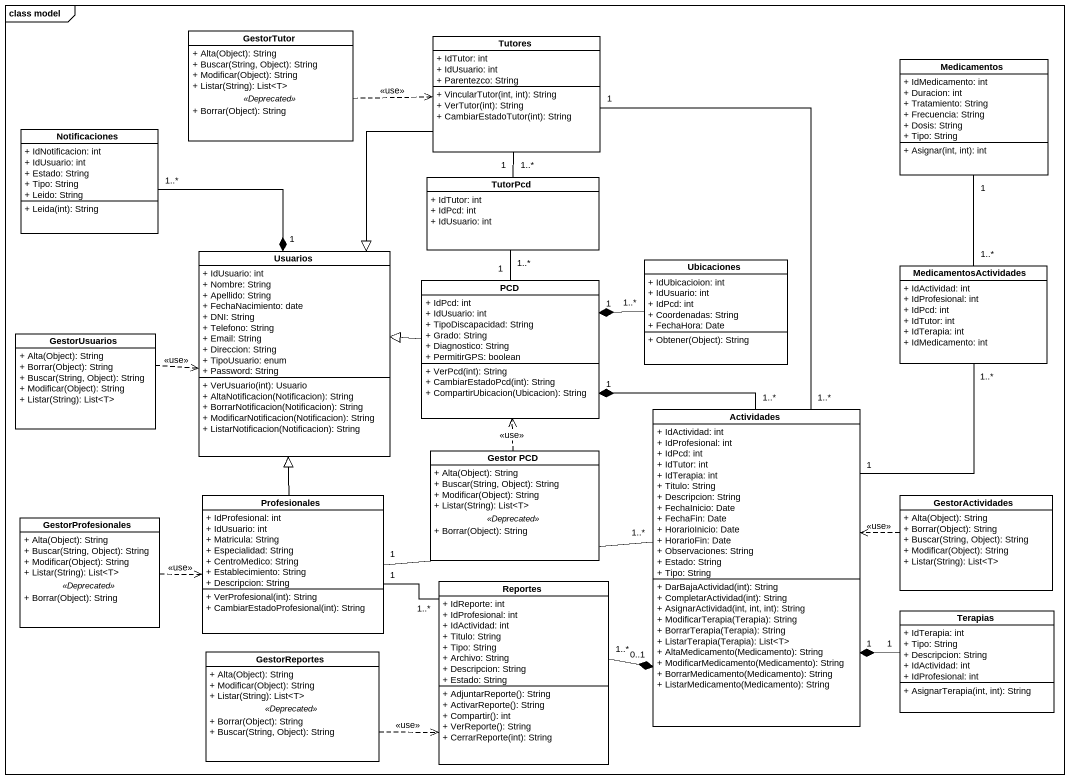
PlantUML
@startuml
mainframe class model
hide circle
hide empty members
skinparam classAttributeIconSize 0
class GestorTutor #FFFFFF {
  + Alta(Object): String
  + Buscar(String, Object): String
  + Modificar(Object): String
  + Listar(String): List<T>
  .. <<Deprecated>> ..
  + Borrar(Object): String
}
class Tutores #FFFFFF {
  + IdTutor: int
  + IdUsuario: int
  + Parentezco: String
  + VincularTutor(int, int): String
  + VerTutor(int): String
  + CambiarEstadoTutor(int): String
}
class Medicamentos #FFFFFF {
  + IdMedicamento: int
  + Duracion: int
  + Tratamiento: String
  + Frecuencia: String
  + Dosis: String
  + Tipo: String
  + Asignar(int, int): int
}
class Notificaciones #FFFFFF {
  + IdNotificacion: int
  + IdUsuario: int
  + Estado: String
  + Tipo: String
  + Leido: String
  + Leida(int): String
}
class TutorPcd #FFFFFF {
  + IdTutor: int
  + IdPcd: int
  + IdUsuario: int
}
class Usuarios #FFFFFF {
  + IdUsuario: int
  + Nombre: String
  + Apellido: String
  + FechaNacimiento: date
  + DNI: String
  + Telefono: String
  + Email: String
  + Direccion: String
  + TipoUsuario: enum
  + Password: String
  + VerUsuario(int): Usuario
  + AltaNotificacion(Notificacion): String
  + BorrarNotificacion(Notificacion): String
  + ModificarNotificacion(Notificacion): String
  + ListarNotificacion(Notificacion): String
}
class Ubicaciones #FFFFFF {
  + IdUbicacioion: int
  + IdUsuario: int
  + IdPcd: int
  + Coordenadas: String
  + FechaHora: Date
  + Obtener(Object): String
}
class MedicamentosActividades #FFFFFF {
  + IdActividad: int
  + IdProfesional: int
  + IdPcd: int
  + IdTutor: int
  + IdTerapia: int
  + IdMedicamento: int
}
class PCD #FFFFFF {
  + IdPcd: int
  + IdUsuario: int
  + TipoDiscapacidad: String
  + Grado: String
  + Diagnostico: String
  + PermitirGPS: boolean
  + VerPcd(int): String
  + CambiarEstadoPcd(int): String
  + CompartirUbicacion(Ubicacion): String
}
class GestorUsuarios #FFFFFF {
  + Alta(Object): String
  + Borrar(Object): String
  + Buscar(String, Object): String
  + Modificar(Object): String
  + Listar(String): List<T>
}
class Actividades #FFFFFF {
  + IdActividad: int
  + IdProfesional: int
  + IdPcd: int
  + IdTutor: int
  + IdTerapia: int
  + Titulo: String
  + Descripcion: String
  + FechaInicio: Date
  + FechaFin: Date
  + HorarioInicio: Date
  + HorarioFin: Date
  + Observaciones: String
  + Estado: String
  + Tipo: String
  + DarBajaActividad(int): String
  + CompletarActividad(int): String
  + AsignarActividad(int, int, int): String
  + ModificarTerapia(Terapia): String
  + BorrarTerapia(Terapia): String
  + ListarTerapia(Terapia): List<T>
  + AltaMedicamento(Medicamento): String
  + ModificarMedicamento(Medicamento): String
  + BorrarMedicamento(Medicamento): String
  + ListarMedicamento(Medicamento): String
}
class "Gestor PCD" as Gestor_PCD #FFFFFF {
  + Alta(Object): String
  + Buscar(String, Object): String
  + Modificar(Object): String
  + Listar(String): List<T>
  .. <<Deprecated>> ..
  + Borrar(Object): String
}
class Profesionales #FFFFFF {
  + IdProfesional: int
  + IdUsuario: int
  + Matricula: String
  + Especialidad: String
  + CentroMedico: String
  + Establecimiento: String
  + Descripcion: String
  + VerProfesional(int): String
  + CambiarEstadoProfesional(int): String
}
class GestorActividades #FFFFFF {
  + Alta(Object): String
  + Borrar(Object): String
  + Buscar(String, Object): String
  + Modificar(Object): String
  + Listar(String): List<T>
}
class GestorProfesionales #FFFFFF {
  + Alta(Object): String
  + Buscar(String, Object): String
  + Modificar(Object): String
  + Listar(String): List<T>
  .. <<Deprecated>> ..
  + Borrar(Object): String
}
class Reportes #FFFFFF {
  + IdReporte: int
  + IdProfesional: int
  + IdActividad: int
  + Titulo: String
  + Tipo: String
  + Archivo: String
  + Descripcion: String
  + Estado: String
  + AdjuntarReporte(): String
  + ActivarReporte(): String
  + Compartir(): int
  + VerReporte(): String
  + CerrarReporte(int): String
}
class Terapias #FFFFFF {
  + IdTerapia: int
  + Tipo: String
  + Descripcion: String
  + IdActividad: int
  + IdProfesional: int
  + AsignarTerapia(int, int): String
}
class GestorReportes #FFFFFF {
  + Alta(Object): String
  + Modificar(Object): String
  + Listar(String): List<T>
  .. <<Deprecated>> ..
  + Borrar(Object): String
  + Buscar(String, Object): String
}
GestorTutor .right.> Tutores : <<use>>
Tutores --|> Usuarios
Tutores "1" -- "1..*" Actividades
Notificaciones "1..*" --* "1" Usuarios
TutorPcd "1..*" -up- "1" Tutores
TutorPcd "1..*" -- "1" PCD
Ubicaciones "1..*" -left-* "1" PCD
MedicamentosActividades "1..*" -up- "1" Medicamentos
MedicamentosActividades "1..*" -- "1" Actividades
PCD -left-|> Usuarios
GestorUsuarios .right.> Usuarios : <<use>>
Actividades "1..*" -up-* "1" PCD
Gestor_PCD .up.> PCD : <<use>>
Profesionales -up-|> Usuarios
Profesionales "1" -right- "1..*" Actividades
Profesionales "1" -right- "1..*" Reportes
GestorActividades .left.> Actividades : <<use>>
GestorProfesionales .right.> Profesionales : <<use>>
Reportes "1..*" -right-* "0..1" Actividades
Terapias "1" -left-* "1" Actividades
GestorReportes .right.> Reportes : <<use>>
@enduml
